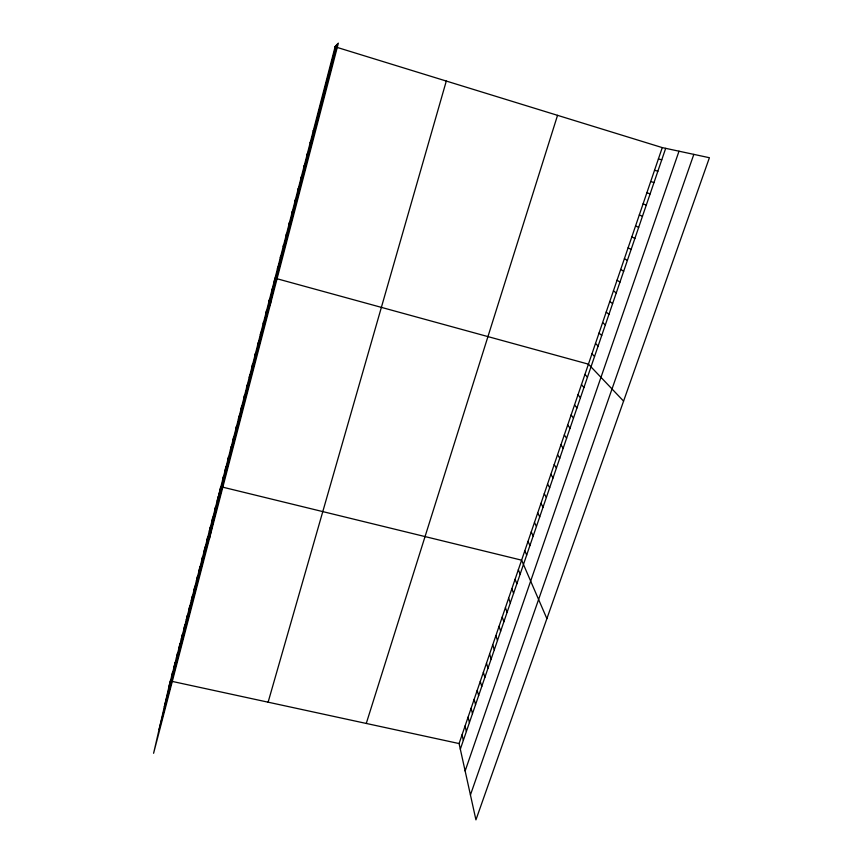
<?xml version="1.0" encoding="UTF-8"?>
<svg xmlns="http://www.w3.org/2000/svg" width="863" height="863" viewBox="0 0 863 863"><rect width="100%" height="100%" fill="white"/><g stroke="black" fill="none" stroke-linecap="round" stroke-linejoin="round"><path stroke-width="1.29" d="M310.13 142.988L310.141 142.287M307.077 154.757L307.109 153.948M304.035 166.462L304.1 165.534M301.014 178.102L301.111 177.066M298.005 189.687L298.134 188.544M295.017 201.208L295.168 199.946M292.039 212.665L292.223 211.295M289.083 224.056L289.288 222.589M286.138 235.394L286.376 233.819M283.204 246.667L283.474 244.984M280.292 257.886L280.594 256.106M277.401 269.04L277.713 267.152M270.087 305.534L274.866 278.156L588.437 364.164L623.582 401.122M271.651 291.176L272.028 289.094M268.803 302.158L269.202 299.979M265.966 313.086L266.387 310.799M263.139 323.959L263.593 321.575M260.335 334.768L260.809 332.287M257.541 345.524L258.037 342.956M254.758 356.225L255.286 353.56M251.996 366.872L252.546 364.11M249.245 377.455L249.817 374.607M246.505 387.994L247.109 385.06M243.787 398.479L244.412 395.448M241.079 408.911L241.726 405.793M238.382 419.289L239.051 416.085M235.707 429.612L236.397 426.322M230.389 450.098L231.122 446.635M233.042 439.882L233.754 436.505M227.746 460.27L228.501 456.721M222.503 480.454L223.301 476.743M225.114 470.389L225.901 466.754M209.418 538.717L220.723 486.678M214.585 510.961L215.448 506.991M217.239 500.745L218.08 496.861M209.321 531.23L210.227 527.11M211.942 521.123L212.837 517.077M204.11 551.306L205.06 547.023M206.71 541.295L207.638 537.088M196.386 581.026L197.4 576.516M198.943 571.166L199.946 566.732M201.521 561.263L202.492 556.905M188.781 610.314L189.86 605.567M191.306 600.594L192.363 595.934M193.841 590.842L194.876 586.247M181.295 639.159L182.427 634.197M183.776 629.591L184.887 624.704M186.279 619.979L187.368 615.157M171.478 676.959L172.686 671.727M173.916 667.584L175.103 662.417M176.365 658.156L177.53 653.054M178.824 648.674L179.968 643.647M169.051 686.301L335.189 46.483M164.304 706.894L336.149 45.469M159.051 729.613L337.228 44.337M268.113 702.191L446.3 81.057M366.268 723.453L557.541 115.329M459.084 743.561L662.266 147.605L709.408 157.724L475.934 819.85L459.084 743.561L170.281 680.993L153.592 753.28L338.361 43.15L334.941 46.742L662.266 147.605M460.324 749.181L665.686 148.339M465.135 770.972L679.008 151.198M470.432 794.952L693.83 154.38M222.018 486.991L521.608 560.163L546.883 618.652M658.393 158.975L661.759 159.817M654.542 170.281L657.865 171.23M650.702 181.521L653.981 182.578M646.894 192.719L650.119 193.873M643.097 203.841L646.279 205.103M639.321 214.919L642.46 216.289M635.567 225.933L638.663 227.401M631.824 236.894L634.877 238.468M628.113 247.8L631.123 249.472M624.413 258.652L627.379 260.41M620.734 269.439L623.658 271.306M617.067 280.184L619.958 282.136M613.431 290.863L616.268 292.913M609.807 301.489L612.601 303.647M606.193 312.072L608.954 314.315M602.611 322.589L605.33 324.93M599.041 333.064L601.716 335.491M595.492 343.485L598.124 345.998M591.953 353.852L594.553 356.451M584.941 374.423L587.466 377.207M581.457 384.639L583.938 387.509M577.994 394.801L580.443 397.757M574.542 404.909L576.959 407.951M571.112 414.974L573.485 418.091M567.703 424.984L570.033 428.188M564.305 434.941L566.603 438.231M560.928 444.855L563.183 448.231M557.563 454.725L559.785 458.177M554.208 464.542L556.398 468.08M550.885 474.316L553.032 477.929M547.563 484.035L549.688 487.724M544.262 493.712L546.355 497.476M540.982 503.345L543.032 507.185M537.714 512.924L539.731 516.851M534.467 522.471L536.452 526.462M531.23 531.953L533.183 536.031M528.005 541.403L529.925 545.545M524.801 550.81L526.689 555.017M518.339 569.763L520.162 574.122M515.082 579.31L516.872 583.744M511.845 588.803L513.593 593.312M508.62 598.264L510.346 602.838M505.416 607.671L507.099 612.32M502.223 617.034L503.873 621.759M499.041 626.355L500.669 631.144M495.88 635.632L497.476 640.486M492.73 644.866L494.294 649.785M489.601 654.046L491.133 659.041M486.484 663.194L487.983 668.242M483.377 672.288L484.855 677.412M480.292 681.349L481.737 686.538M477.217 690.357L478.631 695.61M474.165 699.332L475.545 704.65M471.122 708.264L472.471 713.636M468.091 717.153L469.418 722.59M465.071 725.988L466.365 731.49M462.072 734.801L463.345 740.357M313.183 130.572L313.204 131.154"/></g></svg>
